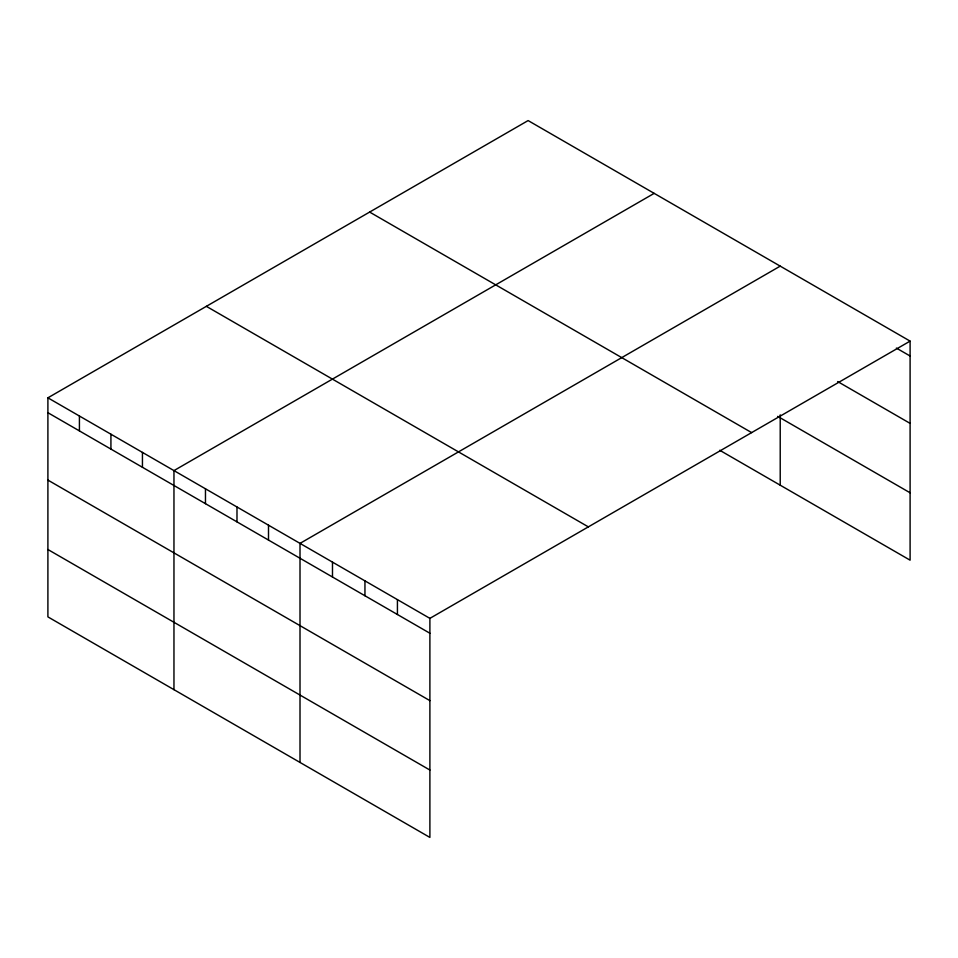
<?xml version="1.0" encoding="UTF-8"?>
<svg xmlns="http://www.w3.org/2000/svg" width="958" height="958" viewBox="0 0 958 958"><rect width="100%" height="100%" fill="white"/><g stroke="black" fill="none" stroke-linecap="round" stroke-linejoin="round"><path stroke-width="1.44" d="M910.1 341.12L528.109 120.576L47.9 397.821L47.9 616.88L429.891 837.424L429.891 618.365L910.1 341.12L910.1 560.179L719.721 450.26M654.17 193.36L173.961 470.606L173.961 689.652M780.219 266.132L300.01 543.39L300.01 762.436M896.365 348.077L910.1 356.005M837.663 381.559L910.1 423.376M777.704 416.359L910.1 492.795M369.644 212.077L751.635 432.609M206.365 306.332L588.356 526.876M47.9 397.821L429.891 618.365M47.9 412.706L429.891 633.25M47.9 480.09L429.891 700.633M47.9 549.509L429.891 770.04M780.219 414.862L780.219 485.191M397.426 599.624L397.426 614.509M364.95 580.871L364.95 595.756M332.486 562.13L332.486 577.015M268.503 525.188L268.503 540.072M236.985 506.998L236.985 521.882M205.467 488.796L205.467 503.68M142.443 452.416L142.443 467.3M110.924 434.214L110.924 449.098M79.418 416.023L79.418 430.908"/></g></svg>
